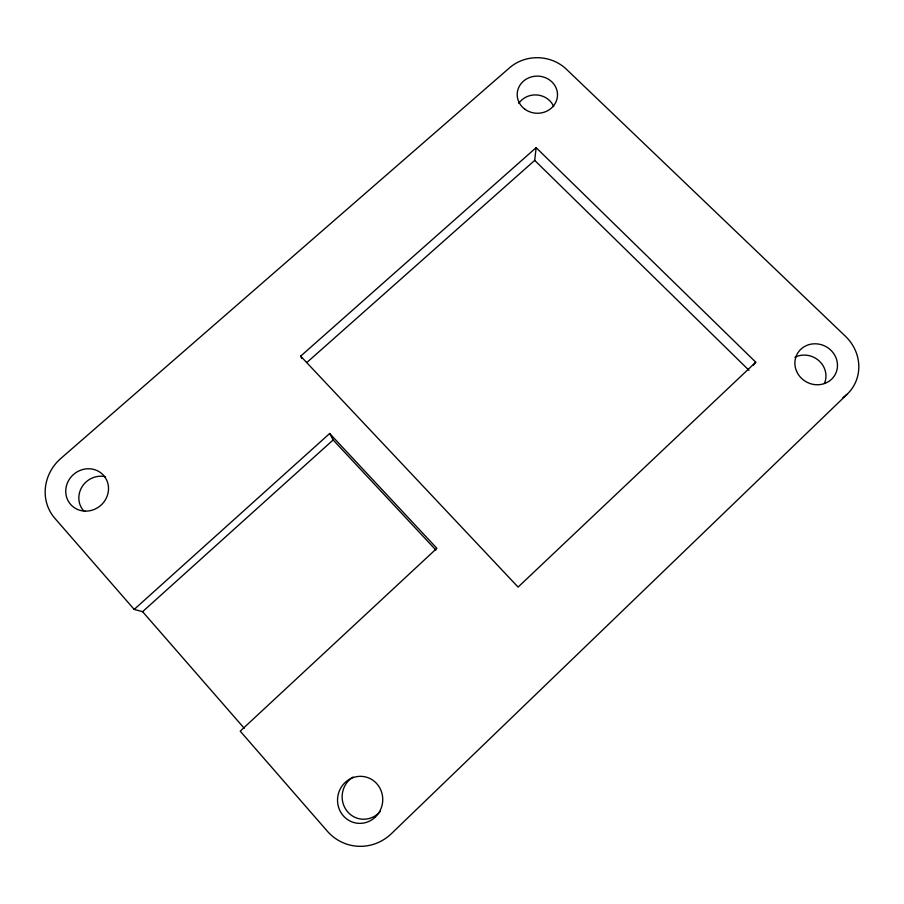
<?xml version="1.0" encoding="UTF-8"?>
<svg xmlns="http://www.w3.org/2000/svg" width="904" height="904" viewBox="0 0 904 904"><rect width="100%" height="100%" fill="white"/><g stroke="black" fill="none" stroke-linecap="round" stroke-linejoin="round"><path stroke-width="1.36" d="M306.874 362.493L534.705 160.392L536.14 147.657L755.755 362.199L753.224 365.25M847.206 394.2L390.641 834.392A47.087 45.177 -79.9 0 1 327.282 831.149L240.215 731.166L436.869 548.31L329.689 433.502L134.188 609.409L54.805 518.252A43.923 41.2 -40.5 0 1 60.048 459.13L509.585 67.777A40.33 37.154 2.1 0 1 566.333 69.179L845.421 336.254A43.2 40.364 27.2 0 1 847.206 394.2L842.878 397.76M755.755 362.199L518.094 587.091L300.648 356.153L536.14 147.657M134.188 609.409L142.595 611.692L333.158 439.954L329.689 433.502M534.705 160.392L749.02 370.324M333.158 439.954L435.864 550.016M142.595 611.692L244.261 728.296M300.648 356.153L301.823 358.492M380.29 811.408A22.736 21.82 -80.1 0 1 347.046 811.114A22.736 21.82 -80.1 0 1 353.046 777.033M794.932 357.272A20.905 19.583 27.6 0 1 818.832 360.639A20.905 19.583 27.6 0 1 824.471 383.364M518.783 103.429A19.56 18.08 2.2 0 1 537.202 94.988A19.56 18.08 2.2 0 1 553.666 106.525M83.552 510.726A21.244 19.978 -40.9 0 1 82.264 486.454A21.244 19.978 -40.9 0 1 105.44 476.736M85.157 511.122A21.967 20.6 -40.6 0 0 106.57 479.888A21.967 20.6 -40.6 0 0 69.664 478.826A21.967 20.6 -40.6 0 0 85.157 511.122M524.749 109.113A20.159 18.577 2.1 0 0 557.282 97.598A20.159 18.577 2.1 0 0 530.026 77.337A20.159 18.577 2.1 0 0 524.749 109.113M375.329 817.046A23.549 22.577 -79.8 0 0 367.058 777.361A23.549 22.577 -79.8 0 0 338.039 805.148A23.549 22.577 -79.8 0 0 375.329 817.046M796.571 371.25A21.594 20.182 27.2 0 0 833.217 377.454A21.594 20.182 27.2 0 0 818.73 344.096A21.594 20.182 27.2 0 0 796.571 371.25"/></g></svg>
